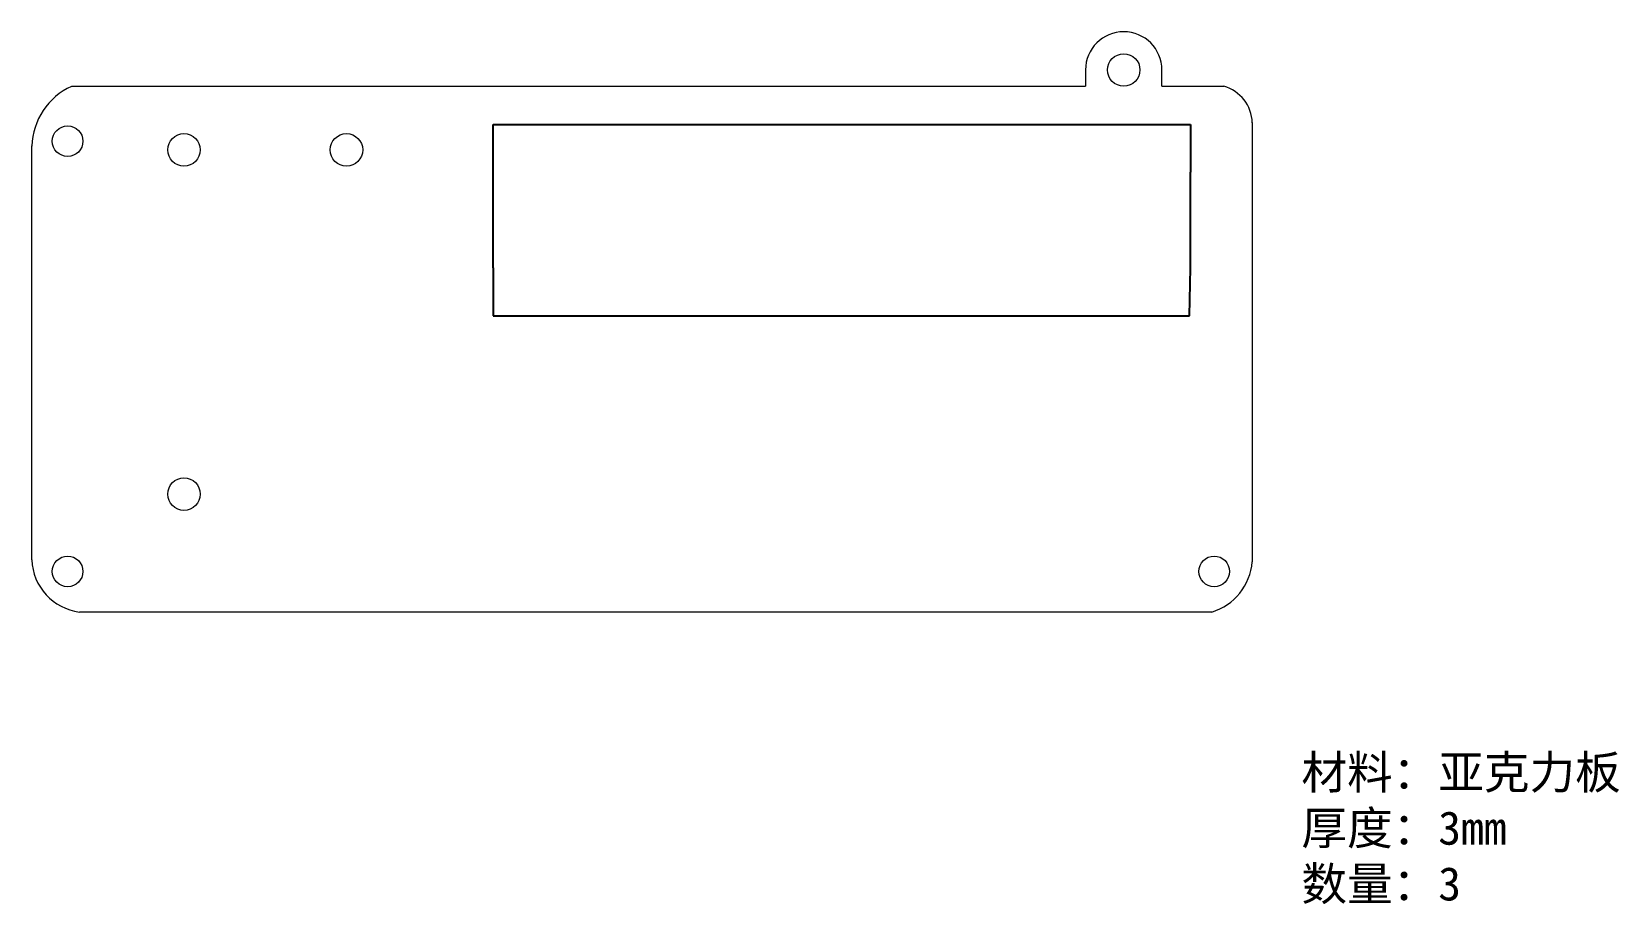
# Model space of a CAD drawing. Header units: millimetres. Extents: x 84 to 250, y 54 to 145.
import ezdxf

# ---------------------------------------------------------------- set-up
doc = ezdxf.new("R2010")
doc.units = ezdxf.units.MM

msp = doc.modelspace()

# ---------------------------------------------------------------- linework, layer by layer
at = {"color": 7, "linetype": 'Continuous', "lineweight": 15}
for p, q in [((193.83, 140.91), (193.83, 139.21)), ((201.83, 139.21), (201.83, 140.91)), ((87.7, 139.21), (193.83, 139.21)), ((201.83, 139.21), (208.31, 139.21)), ((211.29, 135.4), (211.29, 122.38)), ((83.55, 89.67), (83.55, 132.96)), ((211.29, 122.38), (211.29, 89.46)), ((207.05, 84.21), (88.55, 84.21))]:
    msp.add_line(p, q, dxfattribs=at)
for p, q in [((131.83, 130.21), (131.83, 135.21)), ((131.83, 135.21), (204.83, 135.21)), ((204.83, 135.21), (204.83, 130.21)), ((131.83, 120.21), (131.83, 130.21)), ((204.83, 120.21), (204.83, 130.21)), ((131.83, 120.21), (131.83, 115.21)), ((204.71, 115.21), (204.83, 120.21)), ((131.83, 115.21), (204.71, 115.21))]:
    msp.add_line(p, q)
for centre, radius in [((197.83, 140.91), 1.7), ((87.3, 133.46), 1.6), ((99.48, 132.55), 1.7), ((116.48, 132.55), 1.7), ((99.48, 96.55), 1.7), ((87.3, 88.46), 1.6), ((207.3, 88.46), 1.6)]:
    msp.add_circle(centre, radius, dxfattribs=at)
for centre, radius, start, end in [((197.83, 140.91), 4, 0, 180), ((90.69, 132.71), 7.14, 114.6723, 178.0583), ((207.21, 135.27), 4.08, 1.7225, 74.4355), ((89.28, 89.9), 5.74, 182.3221, 262.6137), ((205.3, 89.96), 6.01, 286.9275, 355.2364)]:
    msp.add_arc(centre, radius, start, end, dxfattribs=at)

# ---------------------------------------------------------------- texts
at = {"insert": (216.43, 69.21), "char_height": 3.5, "attachment_point": 1}
msp.add_mtext_dynamic_manual_height_columns('{\\fSimSun|b0|i0|c134|p2;材料：亚克力板}\\P{\\fSimSun|b0|i0|c134|p2;厚度：}3mm\\P{\\fSimSun|b0|i0|c134|p2;数量：}3', width=35.5633, gutter_width=17.5, heights=[0], dxfattribs=at)

doc.saveas('drawing.dxf')
